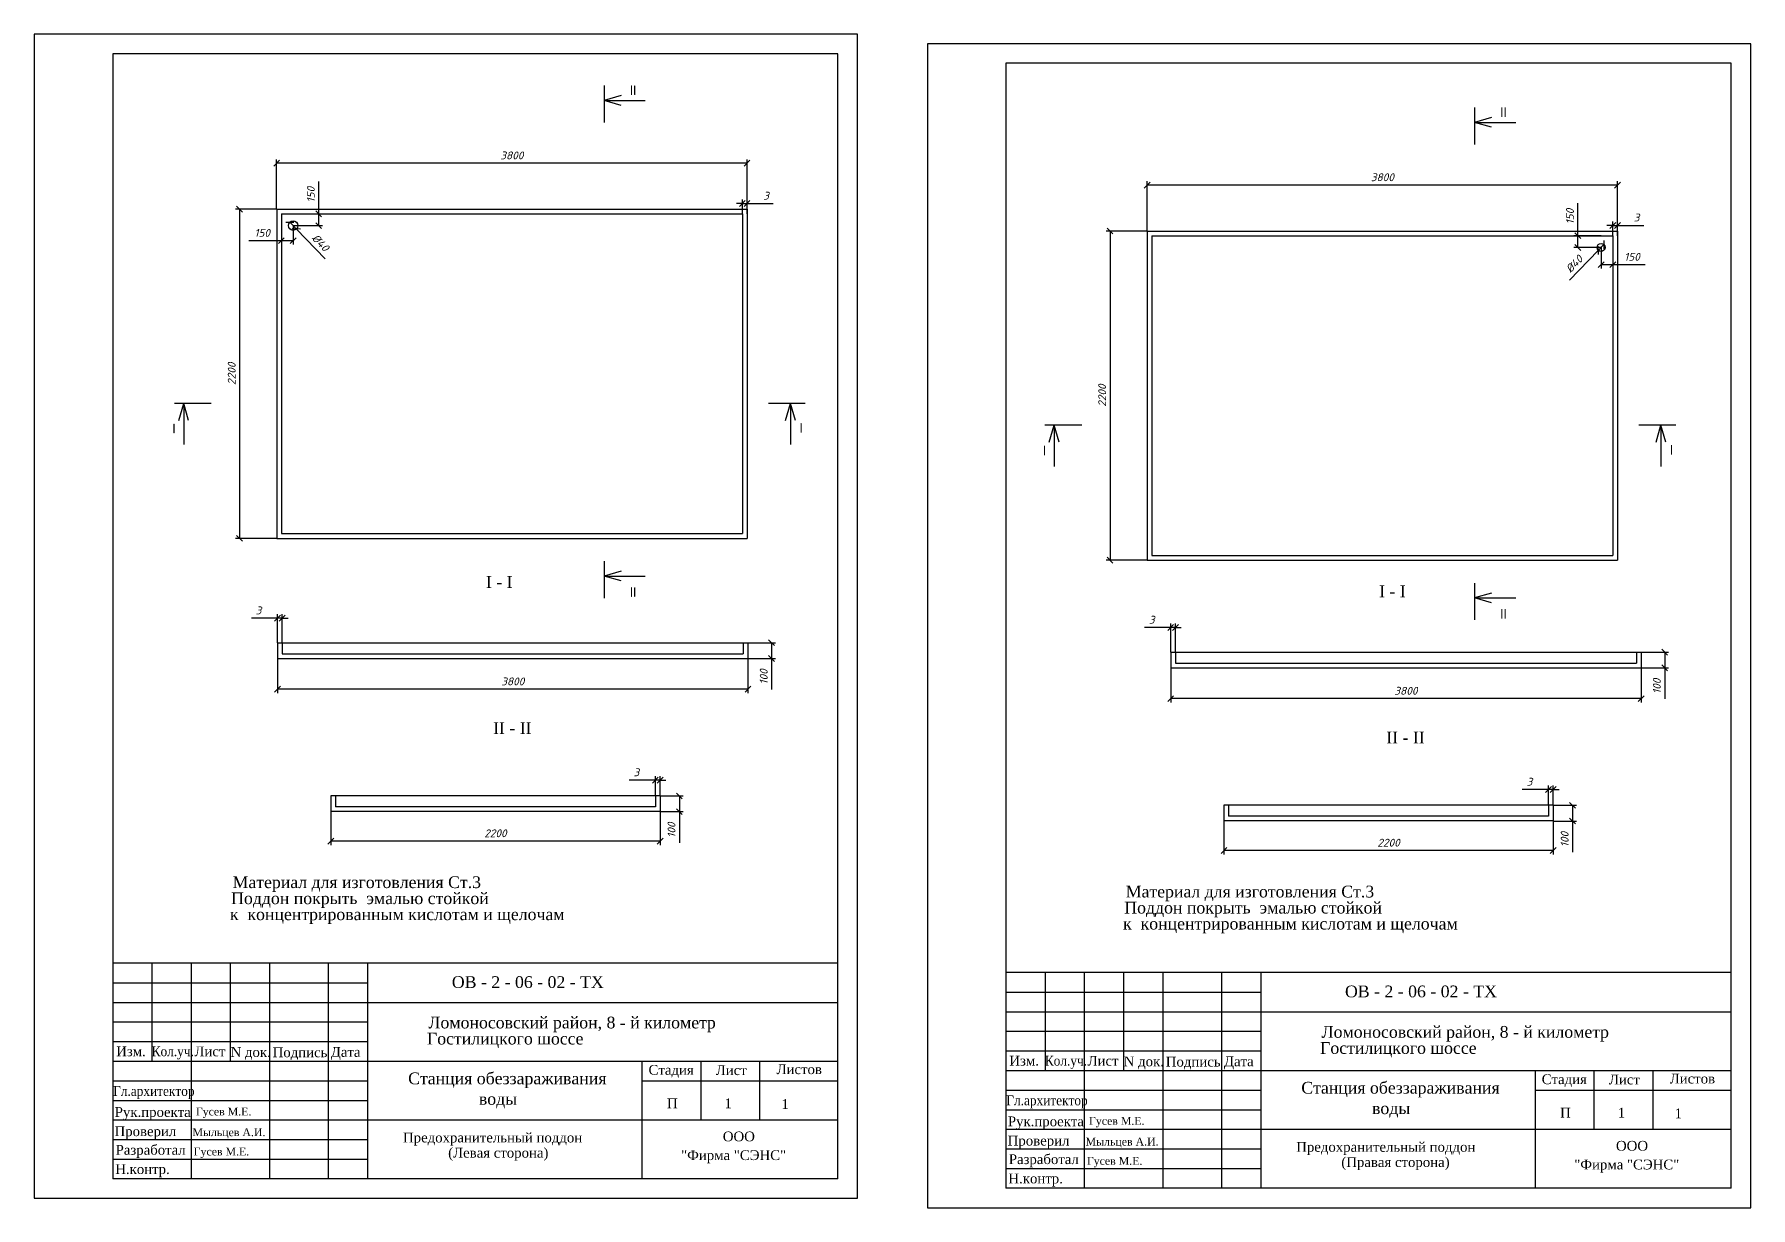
# Model space of a CAD drawing. Header units: millimetres. Extents: x -17979 to 93814, y -32242 to 30101.
# Drawn here: x 50029 to 93814, y -30770 to -831 of the extents above; entities that cross this region are included whole.
import ezdxf

# ---------------------------------------------------------------- set-up
doc = ezdxf.new("R2010")
doc.units = ezdxf.units.MM
doc.styles.add('CН', font='')
doc.styles.add('СИС', font='txt.shx', dxfattribs={"oblique": 15})
doc.styles.add('СН с наклоном', font='', dxfattribs={"oblique": 15})
doc.styles.get('CН').set_extended_font_data('Times New Roman Cyr')
doc.styles.get('СН с наклоном').set_extended_font_data('Times New Roman Cyr')
doc.dimstyles.new('25 СИС', dxfattribs={"dimscale": 0, "dimtxt": 200, "dimasz": 150, "dimexe": 100, "dimexo": 0.625, "dimgap": 100, "dimtad": 1, "dimlfac": 0.25, "dimdsep": 46, "dimtxsty": 'СИС', "dimblk": 'OBLIQUE', "dimcen": 2.5, "dimclrd": 3, "dimclre": 3, "dimclrt": 7, "dimadec": 0, "dimazin": 0, "dimtm": 1e-09, "dimtfac": 1, "dimtmove": 0, "dimatfit": 3, "dimldrblk": 'NONE', "dimfxl": 0, "dimtolj": 1, "dimtzin": 0, "dimarcsym": 0})
doc.dimstyles.new('50 СИС', dxfattribs={"dimscale": 0, "dimtxt": 200, "dimasz": 150, "dimexe": 100, "dimexo": 0.625, "dimgap": 100, "dimtad": 1, "dimlfac": 0.5, "dimdsep": 46, "dimtxsty": 'СИС', "dimblk": 'OBLIQUE', "dimcen": 2.5, "dimclrd": 3, "dimclre": 3, "dimclrt": 7, "dimadec": 0, "dimazin": 0, "dimtm": 1e-09, "dimtfac": 1, "dimtmove": 0, "dimatfit": 3, "dimldrblk": 'NONE', "dimfxl": 0, "dimtolj": 1, "dimtzin": 0, "dimarcsym": 0})

# ---------------------------------------------------------------- blocks, each defined once
blk = doc.blocks.new('_OBLIQUE')
at = {"color": 0, "linetype": 'ByBlock'}
blk.add_line((-0.5, -0.5), (0.5, 0.5), dxfattribs=at)
blk = doc.blocks.new('*D58')
at = {"color": 3, "lineweight": -2}
for p, q in [((56211, -5292), (55164, -5292)), ((55264, -5292), (55264, -13692)), ((56211, -13692), (55164, -13692))]:
    blk.add_line(p, q, dxfattribs=at)
at = {"layer": 'Defpoints', "color": 0}
for p in [(56211, -5292), (55264, -13692), (56211, -13692)]:
    blk.add_point(p, dxfattribs=at)
at = {"color": 3, "lineweight": -2, "xscale": 150, "yscale": 150, "zscale": 150}
for p, rotation in [((55264, -5292), 90), ((55264, -13692), 270)]:
    blk.add_blockref('_OBLIQUE', p, dxfattribs=dict(at, rotation=rotation))
at = {"color": 7, "insert": (55064, -9492), "char_height": 200, "attachment_point": 5, "rotation": 90, "style": 'СИС'}
blk.add_mtext('\\A1;2200', dxfattribs=at)
blk = doc.blocks.new('_None')
blk = doc.blocks.new('*D56')
at = {"color": 3, "lineweight": -2}
for p, q in [((56211, -5291), (56211, -4021)), ((68211, -4121), (56211, -4121)), ((68211, -5291), (68211, -4021))]:
    blk.add_line(p, q, dxfattribs=at)
at = {"layer": 'Defpoints', "color": 0}
for p in [(56211, -4121), (56211, -5292), (68211, -5292)]:
    blk.add_point(p, dxfattribs=at)
at = {"color": 3, "lineweight": -2, "xscale": 150, "yscale": 150, "zscale": 150, "rotation": 180}
blk.add_blockref('_OBLIQUE', (56211, -4121), dxfattribs=at)
at = {"color": 3, "lineweight": -2, "xscale": 150, "yscale": 150, "zscale": 150}
blk.add_blockref('_OBLIQUE', (68211, -4121), dxfattribs=at)
at = {"color": 7, "insert": (62211, -3921), "char_height": 200, "attachment_point": 5, "style": 'СИС'}
blk.add_mtext('\\A1;3800', dxfattribs=at)
blk = doc.blocks.new('*D61')
at = {"color": 3, "lineweight": -2}
for p in [(56547, -5625), (57449, -6557)]:
    blk.add_line(p, (56716, -5799), dxfattribs=at)
at = {"layer": 'Defpoints', "color": 0}
for p in [(56547, -5625), (56716, -5799)]:
    blk.add_point(p, dxfattribs=at)
at = {"color": 3, "lineweight": -2, "xscale": 150, "yscale": 150, "zscale": 150}
for p, rotation in [((56547, -5625), 314.0740343886919), ((56716, -5799), 134.0740343886919)]:
    blk.add_blockref('_OBLIQUE', p, dxfattribs=dict(at, rotation=rotation))
at = {"color": 7, "insert": (57331, -6146), "char_height": 200, "attachment_point": 5, "rotation": 314.074, "style": 'СИС'}
blk.add_mtext('\\A1;%%c40', dxfattribs=at)
blk = doc.blocks.new('*D60')
at = {"color": 3, "lineweight": -2}
for p, q in [((57284, -5412), (57284, -4584)), ((56632, -5412), (57384, -5412)), ((57284, -5712), (57284, -5412)), ((56632, -5712), (57384, -5712))]:
    blk.add_line(p, q, dxfattribs=at)
at = {"layer": 'Defpoints', "color": 0}
for p in [(56631, -5412), (57284, -5412), (56631, -5712)]:
    blk.add_point(p, dxfattribs=at)
at = {"color": 3, "lineweight": -2, "xscale": 150, "yscale": 150, "zscale": 150}
for p, rotation in [((57284, -5412), 90), ((57284, -5712), 270)]:
    blk.add_blockref('_OBLIQUE', p, dxfattribs=dict(at, rotation=rotation))
at = {"color": 7, "insert": (57084, -4923), "char_height": 200, "attachment_point": 5, "rotation": 90, "style": 'СИС'}
blk.add_mtext('\\A1;150', dxfattribs=at)
blk = doc.blocks.new('*D59')
at = {"color": 3, "lineweight": -2}
for p, q in [((56331, -6097), (55503, -6097)), ((56331, -5712), (56331, -6197)), ((56631, -6097), (56331, -6097)), ((56631, -5712), (56631, -6197))]:
    blk.add_line(p, q, dxfattribs=at)
at = {"layer": 'Defpoints', "color": 0}
for p in [(56331, -5712), (56331, -6097), (56631, -5712)]:
    blk.add_point(p, dxfattribs=at)
at = {"color": 3, "lineweight": -2, "xscale": 150, "yscale": 150, "zscale": 150, "rotation": 180}
blk.add_blockref('_OBLIQUE', (56331, -6097), dxfattribs=at)
at = {"color": 3, "lineweight": -2, "xscale": 150, "yscale": 150, "zscale": 150}
blk.add_blockref('_OBLIQUE', (56631, -6097), dxfattribs=at)
at = {"color": 7, "insert": (55842, -5897), "char_height": 200, "attachment_point": 5, "style": 'СИС'}
blk.add_mtext('\\A1;150', dxfattribs=at)
blk = doc.blocks.new('*D57')
at = {"color": 3, "lineweight": -2}
for p, q in [((68091, -5149), (67941, -5149)), ((68091, -5411), (68091, -5049)), ((68091, -5149), (68211, -5149)), ((68211, -5411), (68211, -5049)), ((68211, -5149), (68880, -5149))]:
    blk.add_line(p, q, dxfattribs=at)
at = {"layer": 'Defpoints', "color": 0}
for p in [(68211, -5149), (68091, -5412), (68211, -5412)]:
    blk.add_point(p, dxfattribs=at)
at = {"color": 3, "lineweight": -2, "xscale": 150, "yscale": 150, "zscale": 150}
blk.add_blockref('_OBLIQUE', (68091, -5149), dxfattribs=at)
at = {"color": 3, "lineweight": -2, "xscale": 150, "yscale": 150, "zscale": 150, "rotation": 180}
blk.add_blockref('_OBLIQUE', (68211, -5149), dxfattribs=at)
at = {"color": 7, "insert": (68696, -4949), "char_height": 200, "attachment_point": 5, "style": 'СИС'}
blk.add_mtext('\\A1;3', dxfattribs=at)
blk = doc.blocks.new('*D62')
at = {"color": 3, "lineweight": -2}
for p, q in [((56234, -16756), (56234, -17642)), ((68234, -16756), (68234, -17642)), ((68234, -17542), (56234, -17542))]:
    blk.add_line(p, q, dxfattribs=at)
at = {"layer": 'Defpoints', "color": 0}
for p in [(56234, -16755), (68234, -16755), (56234, -17542)]:
    blk.add_point(p, dxfattribs=at)
at = {"color": 3, "lineweight": -2, "xscale": 150, "yscale": 150, "zscale": 150, "rotation": 180}
blk.add_blockref('_OBLIQUE', (56234, -17542), dxfattribs=at)
at = {"color": 3, "lineweight": -2, "xscale": 150, "yscale": 150, "zscale": 150}
blk.add_blockref('_OBLIQUE', (68234, -17542), dxfattribs=at)
at = {"color": 7, "insert": (62234, -17342), "char_height": 200, "attachment_point": 5, "style": 'СИС'}
blk.add_mtext('\\A1;3800', dxfattribs=at)
blk = doc.blocks.new('*D64')
at = {"color": 3, "lineweight": -2}
for p, q in [((56234, -15730), (55565, -15730)), ((56234, -16354), (56234, -15630)), ((56354, -15730), (56234, -15730)), ((56354, -16354), (56354, -15630)), ((56354, -15730), (56504, -15730))]:
    blk.add_line(p, q, dxfattribs=at)
at = {"layer": 'Defpoints', "color": 0}
for p in [(56234, -15730), (56234, -16355), (56354, -16355)]:
    blk.add_point(p, dxfattribs=at)
at = {"color": 3, "lineweight": -2, "xscale": 150, "yscale": 150, "zscale": 150}
blk.add_blockref('_OBLIQUE', (56234, -15730), dxfattribs=at)
at = {"color": 3, "lineweight": -2, "xscale": 150, "yscale": 150, "zscale": 150, "rotation": 180}
blk.add_blockref('_OBLIQUE', (56354, -15730), dxfattribs=at)
at = {"color": 7, "insert": (55750, -15530), "char_height": 200, "attachment_point": 5, "style": 'СИС'}
blk.add_mtext('\\A1;3', dxfattribs=at)
blk = doc.blocks.new('*D63')
at = {"color": 3, "lineweight": -2}
for p, q in [((68235, -16355), (68936, -16355)), ((68836, -16355), (68836, -16755)), ((68235, -16755), (68936, -16755)), ((68836, -16755), (68836, -17550))]:
    blk.add_line(p, q, dxfattribs=at)
at = {"layer": 'Defpoints', "color": 0}
for p in [(68234, -16355), (68234, -16755), (68836, -16755)]:
    blk.add_point(p, dxfattribs=at)
at = {"color": 3, "lineweight": -2, "xscale": 150, "yscale": 150, "zscale": 150}
for p, rotation in [((68836, -16355), 90), ((68836, -16755), 270)]:
    blk.add_blockref('_OBLIQUE', p, dxfattribs=dict(at, rotation=rotation))
at = {"color": 7, "insert": (68636, -17227), "char_height": 200, "attachment_point": 5, "rotation": 90, "style": 'СИС'}
blk.add_mtext('\\A1;100', dxfattribs=at)
blk = doc.blocks.new('*D66')
at = {"color": 3, "lineweight": -2}
for p, q in [((57592, -20665), (57592, -21518)), ((65992, -20665), (65992, -21518)), ((65992, -21418), (57592, -21418))]:
    blk.add_line(p, q, dxfattribs=at)
at = {"layer": 'Defpoints', "color": 0}
for p in [(57592, -20665), (65992, -20665), (57592, -21418)]:
    blk.add_point(p, dxfattribs=at)
at = {"color": 3, "lineweight": -2, "xscale": 150, "yscale": 150, "zscale": 150, "rotation": 180}
blk.add_blockref('_OBLIQUE', (57592, -21418), dxfattribs=at)
at = {"color": 3, "lineweight": -2, "xscale": 150, "yscale": 150, "zscale": 150}
blk.add_blockref('_OBLIQUE', (65992, -21418), dxfattribs=at)
at = {"color": 7, "insert": (61792, -21218), "char_height": 200, "attachment_point": 5, "style": 'СИС'}
blk.add_mtext('\\A1;2200', dxfattribs=at)
blk = doc.blocks.new('*D65')
at = {"color": 3, "lineweight": -2}
for p, q in [((65992, -20265), (66584, -20265)), ((66484, -20265), (66484, -20665)), ((65992, -20665), (66584, -20665)), ((66484, -20665), (66484, -21459))]:
    blk.add_line(p, q, dxfattribs=at)
at = {"layer": 'Defpoints', "color": 0}
for p in [(65992, -20265), (65992, -20665), (66484, -20665)]:
    blk.add_point(p, dxfattribs=at)
at = {"color": 3, "lineweight": -2, "xscale": 150, "yscale": 150, "zscale": 150}
for p, rotation in [((66484, -20265), 90), ((66484, -20665), 270)]:
    blk.add_blockref('_OBLIQUE', p, dxfattribs=dict(at, rotation=rotation))
at = {"color": 7, "insert": (66284, -21137), "char_height": 200, "attachment_point": 5, "rotation": 90, "style": 'СИС'}
blk.add_mtext('\\A1;100', dxfattribs=at)
blk = doc.blocks.new('*D67')
at = {"color": 3, "lineweight": -2}
for p, q in [((65872, -19862), (65203, -19862)), ((65872, -20264), (65872, -19762)), ((65992, -19862), (65872, -19862)), ((65992, -20264), (65992, -19762)), ((65992, -19862), (66142, -19862))]:
    blk.add_line(p, q, dxfattribs=at)
at = {"layer": 'Defpoints', "color": 0}
for p in [(65872, -19862), (65872, -20265), (65992, -20265)]:
    blk.add_point(p, dxfattribs=at)
at = {"color": 3, "lineweight": -2, "xscale": 150, "yscale": 150, "zscale": 150}
blk.add_blockref('_OBLIQUE', (65872, -19862), dxfattribs=at)
at = {"color": 3, "lineweight": -2, "xscale": 150, "yscale": 150, "zscale": 150, "rotation": 180}
blk.add_blockref('_OBLIQUE', (65992, -19862), dxfattribs=at)
at = {"color": 7, "insert": (65387, -19662), "char_height": 200, "attachment_point": 5, "style": 'СИС'}
blk.add_mtext('\\A1;3', dxfattribs=at)
blk = doc.blocks.new('*D69')
at = {"color": 3, "lineweight": -2}
for p, q in [((79019, -15968), (78350, -15968)), ((79019, -16593), (79019, -15868)), ((79139, -15968), (79019, -15968)), ((79139, -16593), (79139, -15868)), ((79139, -15968), (79289, -15968))]:
    blk.add_line(p, q, dxfattribs=at)
at = {"layer": 'Defpoints', "color": 0}
for p in [(79019, -15968), (79019, -16594), (79139, -16594)]:
    blk.add_point(p, dxfattribs=at)
at = {"color": 3, "lineweight": -2, "xscale": 150, "yscale": 150, "zscale": 150}
blk.add_blockref('_OBLIQUE', (79019, -15968), dxfattribs=at)
at = {"color": 3, "lineweight": -2, "xscale": 150, "yscale": 150, "zscale": 150, "rotation": 180}
blk.add_blockref('_OBLIQUE', (79139, -15968), dxfattribs=at)
at = {"color": 7, "insert": (78535, -15768), "char_height": 200, "attachment_point": 5, "style": 'СИС'}
blk.add_mtext('\\A1;3', dxfattribs=at)
blk = doc.blocks.new('*D68')
at = {"color": 3, "lineweight": -2}
for p, q in [((79019, -16995), (79019, -17881)), ((91019, -16995), (91019, -17881)), ((91019, -17781), (79019, -17781))]:
    blk.add_line(p, q, dxfattribs=at)
at = {"layer": 'Defpoints', "color": 0}
for p in [(79019, -16994), (91019, -16994), (79019, -17781)]:
    blk.add_point(p, dxfattribs=at)
at = {"color": 3, "lineweight": -2, "xscale": 150, "yscale": 150, "zscale": 150, "rotation": 180}
blk.add_blockref('_OBLIQUE', (79019, -17781), dxfattribs=at)
at = {"color": 3, "lineweight": -2, "xscale": 150, "yscale": 150, "zscale": 150}
blk.add_blockref('_OBLIQUE', (91019, -17781), dxfattribs=at)
at = {"color": 7, "insert": (85019, -17581), "char_height": 200, "attachment_point": 5, "style": 'СИС'}
blk.add_mtext('\\A1;3800', dxfattribs=at)
blk = doc.blocks.new('*D70')
at = {"color": 3, "lineweight": -2}
for p, q in [((91020, -16594), (91721, -16594)), ((91621, -16594), (91621, -16994)), ((91020, -16994), (91721, -16994)), ((91621, -16994), (91621, -17789))]:
    blk.add_line(p, q, dxfattribs=at)
at = {"layer": 'Defpoints', "color": 0}
for p in [(91019, -16594), (91019, -16994), (91621, -16994)]:
    blk.add_point(p, dxfattribs=at)
at = {"color": 3, "lineweight": -2, "xscale": 150, "yscale": 150, "zscale": 150}
for p, rotation in [((91621, -16594), 90), ((91621, -16994), 270)]:
    blk.add_blockref('_OBLIQUE', p, dxfattribs=dict(at, rotation=rotation))
at = {"color": 7, "insert": (91421, -17466), "char_height": 200, "attachment_point": 5, "rotation": 90, "style": 'СИС'}
blk.add_mtext('\\A1;100', dxfattribs=at)
blk = doc.blocks.new('*D71')
at = {"color": 3, "lineweight": -2}
for p, q in [((80377, -20904), (80377, -21757)), ((88778, -20904), (88778, -21757)), ((88778, -21657), (80377, -21657))]:
    blk.add_line(p, q, dxfattribs=at)
at = {"layer": 'Defpoints', "color": 0}
for p in [(80377, -20904), (88778, -20904), (80377, -21657)]:
    blk.add_point(p, dxfattribs=at)
at = {"color": 3, "lineweight": -2, "xscale": 150, "yscale": 150, "zscale": 150, "rotation": 180}
blk.add_blockref('_OBLIQUE', (80377, -21657), dxfattribs=at)
at = {"color": 3, "lineweight": -2, "xscale": 150, "yscale": 150, "zscale": 150}
blk.add_blockref('_OBLIQUE', (88778, -21657), dxfattribs=at)
at = {"color": 7, "insert": (84577, -21457), "char_height": 200, "attachment_point": 5, "style": 'СИС'}
blk.add_mtext('\\A1;2200', dxfattribs=at)
blk = doc.blocks.new('*D73')
at = {"color": 3, "lineweight": -2}
for p, q in [((88657, -20101), (87988, -20101)), ((88657, -20503), (88657, -20001)), ((88778, -20101), (88657, -20101)), ((88778, -20503), (88778, -20001)), ((88778, -20101), (88928, -20101))]:
    blk.add_line(p, q, dxfattribs=at)
at = {"layer": 'Defpoints', "color": 0}
for p in [(88657, -20101), (88657, -20504), (88778, -20504)]:
    blk.add_point(p, dxfattribs=at)
at = {"color": 3, "lineweight": -2, "xscale": 150, "yscale": 150, "zscale": 150}
blk.add_blockref('_OBLIQUE', (88657, -20101), dxfattribs=at)
at = {"color": 3, "lineweight": -2, "xscale": 150, "yscale": 150, "zscale": 150, "rotation": 180}
blk.add_blockref('_OBLIQUE', (88778, -20101), dxfattribs=at)
at = {"color": 7, "insert": (88172, -19901), "char_height": 200, "attachment_point": 5, "style": 'СИС'}
blk.add_mtext('\\A1;3', dxfattribs=at)
blk = doc.blocks.new('*D72')
at = {"color": 3, "lineweight": -2}
for p, q in [((88778, -20504), (89369, -20504)), ((89269, -20504), (89269, -20904)), ((88778, -20904), (89369, -20904)), ((89269, -20904), (89269, -21698))]:
    blk.add_line(p, q, dxfattribs=at)
at = {"layer": 'Defpoints', "color": 0}
for p in [(88777, -20504), (88777, -20904), (89269, -20904)]:
    blk.add_point(p, dxfattribs=at)
at = {"color": 3, "lineweight": -2, "xscale": 150, "yscale": 150, "zscale": 150}
for p, rotation in [((89269, -20504), 90), ((89269, -20904), 270)]:
    blk.add_blockref('_OBLIQUE', p, dxfattribs=dict(at, rotation=rotation))
at = {"color": 7, "insert": (89069, -21376), "char_height": 200, "attachment_point": 5, "rotation": 90, "style": 'СИС'}
blk.add_mtext('\\A1;100', dxfattribs=at)
blk = doc.blocks.new('*D75')
at = {"color": 3, "lineweight": -2}
for p, q in [((78418, -5849), (78418, -4579)), ((90418, -4679), (78418, -4679)), ((90418, -5849), (90418, -4579))]:
    blk.add_line(p, q, dxfattribs=at)
at = {"layer": 'Defpoints', "color": 0}
for p in [(78418, -4679), (78418, -5850), (90418, -5850)]:
    blk.add_point(p, dxfattribs=at)
at = {"color": 3, "lineweight": -2, "xscale": 150, "yscale": 150, "zscale": 150, "rotation": 180}
blk.add_blockref('_OBLIQUE', (78418, -4679), dxfattribs=at)
at = {"color": 3, "lineweight": -2, "xscale": 150, "yscale": 150, "zscale": 150}
blk.add_blockref('_OBLIQUE', (90418, -4679), dxfattribs=at)
at = {"color": 7, "insert": (84418, -4479), "char_height": 200, "attachment_point": 5, "style": 'СИС'}
blk.add_mtext('\\A1;3800', dxfattribs=at)
blk = doc.blocks.new('*D74')
at = {"color": 3, "lineweight": -2}
for p, q in [((78417, -5850), (77371, -5850)), ((77471, -5850), (77471, -14250)), ((78417, -14250), (77371, -14250))]:
    blk.add_line(p, q, dxfattribs=at)
at = {"layer": 'Defpoints', "color": 0}
for p in [(78418, -5850), (77471, -14250), (78418, -14250)]:
    blk.add_point(p, dxfattribs=at)
at = {"color": 3, "lineweight": -2, "xscale": 150, "yscale": 150, "zscale": 150}
for p, rotation in [((77471, -5850), 90), ((77471, -14250), 270)]:
    blk.add_blockref('_OBLIQUE', p, dxfattribs=dict(at, rotation=rotation))
at = {"color": 7, "insert": (77271, -10050), "char_height": 200, "attachment_point": 5, "rotation": 90, "style": 'СИС'}
blk.add_mtext('\\A1;2200', dxfattribs=at)
blk = doc.blocks.new('*D78')
at = {"color": 3, "lineweight": -2}
for p, q in [((89405, -5970), (89405, -5142)), ((89997, -5970), (89305, -5970)), ((89405, -6270), (89405, -5970)), ((89997, -6270), (89305, -6270))]:
    blk.add_line(p, q, dxfattribs=at)
at = {"layer": 'Defpoints', "color": 0}
for p in [(89405, -5970), (89998, -5970), (89998, -6270)]:
    blk.add_point(p, dxfattribs=at)
at = {"color": 3, "lineweight": -2, "xscale": 150, "yscale": 150, "zscale": 150}
for p, rotation in [((89405, -5970), 90), ((89405, -6270), 270)]:
    blk.add_blockref('_OBLIQUE', p, dxfattribs=dict(at, rotation=rotation))
at = {"color": 7, "insert": (89205, -5481), "char_height": 200, "attachment_point": 5, "rotation": 90, "style": 'СИС'}
blk.add_mtext('\\A1;150', dxfattribs=at)
blk = doc.blocks.new('*D76')
at = {"color": 3, "lineweight": -2}
for p, q in [((90298, -5969), (90298, -5607)), ((90418, -5969), (90418, -5607)), ((90298, -5707), (90148, -5707)), ((90298, -5707), (90418, -5707)), ((90418, -5707), (91087, -5707))]:
    blk.add_line(p, q, dxfattribs=at)
at = {"layer": 'Defpoints', "color": 0}
for p in [(90298, -5970), (90418, -5707), (90418, -5970)]:
    blk.add_point(p, dxfattribs=at)
at = {"color": 3, "lineweight": -2, "xscale": 150, "yscale": 150, "zscale": 150}
blk.add_blockref('_OBLIQUE', (90298, -5707), dxfattribs=at)
at = {"color": 3, "lineweight": -2, "xscale": 150, "yscale": 150, "zscale": 150, "rotation": 180}
blk.add_blockref('_OBLIQUE', (90418, -5707), dxfattribs=at)
at = {"color": 7, "insert": (90903, -5507), "char_height": 200, "attachment_point": 5, "style": 'СИС'}
blk.add_mtext('\\A1;3', dxfattribs=at)
blk = doc.blocks.new('*D77')
at = {"color": 3, "lineweight": -2}
for p, q in [((89998, -6271), (89998, -6808)), ((90298, -6271), (90298, -6808)), ((89998, -6708), (90298, -6708)), ((90298, -6708), (91126, -6708))]:
    blk.add_line(p, q, dxfattribs=at)
at = {"layer": 'Defpoints', "color": 0}
for p in [(89998, -6270), (90298, -6270), (90298, -6708)]:
    blk.add_point(p, dxfattribs=at)
at = {"color": 3, "lineweight": -2, "xscale": 150, "yscale": 150, "zscale": 150, "rotation": 180}
blk.add_blockref('_OBLIQUE', (89998, -6708), dxfattribs=at)
at = {"color": 3, "lineweight": -2, "xscale": 150, "yscale": 150, "zscale": 150}
blk.add_blockref('_OBLIQUE', (90298, -6708), dxfattribs=at)
at = {"color": 7, "insert": (90787, -6508), "char_height": 200, "attachment_point": 5, "style": 'СИС'}
blk.add_mtext('\\A1;150', dxfattribs=at)
blk = doc.blocks.new('*D79')
at = {"color": 3, "lineweight": -2}
for p in [(89193, -7101), (90069, -6197)]:
    blk.add_line(p, (89927, -6343), dxfattribs=at)
at = {"layer": 'Defpoints', "color": 0}
for p in [(89927, -6343), (90069, -6197)]:
    blk.add_point(p, dxfattribs=at)
at = {"color": 3, "lineweight": -2, "xscale": 150, "yscale": 150, "zscale": 150}
for p, rotation in [((90069, -6197), 225.9053326102442), ((89927, -6343), 45.90533261024424)]:
    blk.add_blockref('_OBLIQUE', p, dxfattribs=dict(at, rotation=rotation))
at = {"color": 7, "insert": (89312, -6691), "char_height": 200, "attachment_point": 5, "rotation": 45.9053, "style": 'СИС'}
blk.add_mtext('\\A1;%%c40', dxfattribs=at)

msp = doc.modelspace()

# ---------------------------------------------------------------- linework, layer by layer
for p, q in [((71028.9934, -831.2153), (50028.9934, -831.2153)), ((50028.9934, -831.2153), (50028.9934, -30531.2153)), ((71028.9934, -30531.2153), (71028.9934, -831.2153)), ((72814.1441, -1070.1604), (72814.1441, -30770.1604)), ((93814.1441, -1070.1604), (72814.1441, -1070.1604)), ((93814.1441, -30770.1604), (93814.1441, -1070.1604)), ((52028.9934, -1331.2153), (52028.9934, -30031.2153)), ((70528.9934, -1331.2153), (52028.9934, -1331.2153)), ((70528.9934, -30031.2153), (70528.9934, -1331.2153)), ((74814.1441, -1570.1604), (74814.1441, -30270.1604)), ((93314.1441, -1570.1604), (74814.1441, -1570.1604)), ((93314.1441, -30270.1604), (93314.1441, -1570.1604)), ((56211.2691, -5291.7265), (56211.2691, -13691.7265)), ((56211.2691, -5291.7265), (68211.2691, -5291.7265)), ((56331.2691, -5411.7265), (56331.2691, -13571.7265)), ((56331.2691, -5411.7265), (68091.2691, -5411.7265)), ((68091.2691, -5411.7265), (68091.2691, -13571.7265)), ((68211.2691, -5291.7265), (68211.2691, -13691.7265)), ((78418.0743, -5850.106), (90418.0743, -5850.106)), ((78418.0743, -5850.106), (78418.0743, -14250.106)), ((78538.0743, -5970.106), (90298.0743, -5970.106)), ((78538.0743, -5970.106), (78538.0743, -14130.106)), ((90298.0743, -5970.106), (90298.0743, -14130.106)), ((90418.0743, -5850.106), (90418.0743, -14250.106)), ((56331.2691, -13571.7265), (68091.2691, -13571.7265)), ((56211.2691, -13691.7265), (68211.2691, -13691.7265)), ((78418.0743, -14250.106), (90418.0743, -14250.106)), ((78538.0743, -14130.106), (90298.0743, -14130.106)), ((56234.3112, -16355.0822), (68234.3112, -16355.0822)), ((56234.3112, -16355.0822), (56234.3112, -16755.0822)), ((56354.3112, -16355.0822), (56354.3112, -16635.0822)), ((56354.3112, -16635.0822), (68114.3112, -16635.0822)), ((68114.3112, -16355.0822), (68114.3112, -16635.0822)), ((68234.3112, -16355.0822), (68234.3112, -16755.0822)), ((79019.4619, -16594.0273), (79019.4619, -16994.0273)), ((79019.4619, -16594.0273), (91019.4619, -16594.0273)), ((79139.4619, -16594.0273), (79139.4619, -16874.0273)), ((90899.4619, -16594.0273), (90899.4619, -16874.0273)), ((91019.4619, -16594.0273), (91019.4619, -16994.0273)), ((56234.3112, -16755.0822), (68234.3112, -16755.0822)), ((79019.4619, -16994.0273), (91019.4619, -16994.0273)), ((79139.4619, -16874.0273), (90899.4619, -16874.0273)), ((65991.7244, -20264.5768), (57591.7244, -20264.5768)), ((57591.7244, -20264.5768), (57591.7244, -20664.5768)), ((57711.7244, -20264.5768), (57711.7244, -20544.5768)), ((65871.7244, -20544.5768), (57711.7244, -20544.5768)), ((65871.7244, -20264.5768), (65871.7244, -20544.5768)), ((65991.7244, -20264.5768), (65991.7244, -20664.5768)), ((80376.8751, -20503.5219), (80376.8751, -20903.5219)), ((88776.8751, -20503.5219), (80376.8751, -20503.5219)), ((80496.8751, -20503.5219), (80496.8751, -20783.5219)), ((88656.8751, -20503.5219), (88656.8751, -20783.5219)), ((88776.8751, -20503.5219), (88776.8751, -20903.5219)), ((65991.7244, -20664.5768), (57591.7244, -20664.5768)), ((88776.8751, -20903.5219), (80376.8751, -20903.5219)), ((88656.8751, -20783.5219), (80496.8751, -20783.5219)), ((70528.9934, -24531.2153), (52028.9934, -24531.2153)), ((52028.9934, -24531.2153), (52028.9934, -30031.2153)), ((53028.9934, -24531.2153), (53028.9934, -27031.2153)), ((54028.9934, -24531.2153), (54028.9934, -30031.2153)), ((55028.9934, -24531.2153), (55028.9934, -27031.2153)), ((56028.9934, -24531.2153), (56028.9934, -30031.2153)), ((57528.9934, -24531.2153), (57528.9934, -30031.2153)), ((58528.9934, -24531.2153), (58528.9934, -30031.2153)), ((93314.1441, -24770.1604), (74814.1441, -24770.1604)), ((74814.1441, -24770.1604), (74814.1441, -30270.1604)), ((75814.1441, -24770.1604), (75814.1441, -27270.1604)), ((76814.1441, -24770.1604), (76814.1441, -30270.1604)), ((77814.1441, -24770.1604), (77814.1441, -27270.1604)), ((78814.1441, -24770.1604), (78814.1441, -30270.1604)), ((80314.1441, -24770.1604), (80314.1441, -30270.1604)), ((81314.1441, -24770.1604), (81314.1441, -30270.1604)), ((52028.9934, -25031.2153), (58528.9934, -25031.2153)), ((74814.1441, -25270.1604), (81314.1441, -25270.1604)), ((52028.9934, -25531.2153), (70528.9934, -25531.2153)), ((74814.1441, -25770.1604), (93314.1441, -25770.1604)), ((52028.9934, -26031.2153), (58528.9934, -26031.2153)), ((74814.1441, -26270.1604), (81314.1441, -26270.1604)), ((52028.9934, -26531.2153), (58528.9934, -26531.2153)), ((52028.9934, -27031.2153), (70528.9934, -27031.2153)), ((65528.9934, -27031.2153), (65528.9934, -30031.2153)), ((67028.9934, -27031.2153), (67028.9934, -28531.2153)), ((68528.9934, -27031.2153), (68528.9934, -28531.2153)), ((74814.1441, -26770.1604), (81314.1441, -26770.1604)), ((52028.9934, -27531.2153), (58528.9934, -27531.2153)), ((65528.9934, -27531.2153), (70528.9934, -27531.2153)), ((74814.1441, -27270.1604), (93314.1441, -27270.1604)), ((88314.1441, -27270.1604), (88314.1441, -30270.1604)), ((89814.1441, -27270.1604), (89814.1441, -28770.1604)), ((91314.1441, -27270.1604), (91314.1441, -28770.1604)), ((74814.1441, -27770.1604), (81314.1441, -27770.1604)), ((88314.1441, -27770.1604), (93314.1441, -27770.1604)), ((52028.9934, -28031.2153), (58528.9934, -28031.2153)), ((74814.1441, -28270.1604), (81314.1441, -28270.1604)), ((52028.9934, -28531.2153), (70528.9934, -28531.2153)), ((74814.1441, -28770.1604), (93314.1441, -28770.1604)), ((52028.9934, -29031.2153), (58528.9934, -29031.2153)), ((74814.1441, -29270.1604), (81314.1441, -29270.1604)), ((52028.9934, -29531.2153), (58528.9934, -29531.2153)), ((74814.1441, -29770.1604), (81314.1441, -29770.1604)), ((70528.9934, -30031.2153), (52028.9934, -30031.2153)), ((50028.9934, -30531.2153), (71028.9934, -30531.2153)), ((93314.1441, -30270.1604), (74814.1441, -30270.1604)), ((72814.1441, -30770.1604), (93814.1441, -30770.1604))]:
    msp.add_line(p, q)
at = {"color": 1}
for p, q in [((64563.454, -2139.6805), (64563.454, -3081.2005)), ((86770.2592, -2698.06), (86770.2592, -3639.58)), ((54542.7668, -10248.676), (53601.2467, -10248.676)), ((69697.0793, -10248.676), (68755.5593, -10248.676)), ((76749.572, -10807.0555), (75808.0519, -10807.0555)), ((91903.8845, -10807.0555), (90962.3644, -10807.0555)), ((64563.454, -14274.3384), (64563.454, -15215.8584)), ((86770.2592, -14832.7179), (86770.2592, -15774.238))]:
    msp.add_line(p, q, dxfattribs=at)
at = {"color": 1, "ltscale": 100}
for p, q in [((64996.2065, -2393.4809), (64563.454, -2519.0328)), ((64996.2065, -2644.5847), (64563.454, -2519.0328)), ((64563.454, -2519.0328), (65612.4712, -2519.0328)), ((87203.0117, -2951.8604), (86770.2592, -3077.4123)), ((86770.2592, -3077.4123), (87819.2764, -3077.4123)), ((87203.0117, -3202.9643), (86770.2592, -3077.4123)), ((53713.6154, -10681.4285), (53839.1674, -10248.676)), ((53839.1674, -10248.676), (53839.1674, -11297.6932)), ((53964.7193, -10681.4285), (53839.1674, -10248.676)), ((69192.175, -10681.4285), (69317.727, -10248.676)), ((69317.727, -10248.676), (69317.727, -11297.6932)), ((69443.2789, -10681.4285), (69317.727, -10248.676)), ((75920.4206, -11239.808), (76045.9725, -10807.0555)), ((76171.5245, -11239.808), (76045.9725, -10807.0555)), ((76045.9725, -10807.0555), (76045.9725, -11856.0727)), ((91398.9802, -11239.808), (91524.5321, -10807.0555)), ((91650.0841, -11239.808), (91524.5321, -10807.0555)), ((91524.5321, -10807.0555), (91524.5321, -11856.0727)), ((64996.2065, -14528.1388), (64563.454, -14653.6908)), ((64996.2065, -14779.2427), (64563.454, -14653.6908)), ((64563.454, -14653.6908), (65612.4712, -14653.6908)), ((87203.0117, -15086.5183), (86770.2592, -15212.0703)), ((86770.2592, -15212.0703), (87819.2764, -15212.0703)), ((87203.0117, -15337.6222), (86770.2592, -15212.0703))]:
    msp.add_line(p, q, dxfattribs=at)
for centre, radius in [((56631.2691, -5711.7265), 121.3172), ((89998.0743, -6270.106), 102.1174)]:
    msp.add_circle(centre, radius)

# ---------------------------------------------------------------- texts
at = {"style": 'СИС'}
for p in [(65387.1842, -2133.63), (87593.9894, -2692.0095), (65387.1842, -14936.3279), (87593.9894, -15494.7074)]:
    msp.add_text('II', height=250, rotation=180, dxfattribs=at).set_placement(p)
for s, height, style, p in [('I', 250, 'СИС', (53550.5365, -11015.8284)), ('I', 250, 'СИС', (69546.6678, -10999.4055)), ('I', 250, 'СИС', (75757.3417, -11574.2079)), ('I', 250, 'СИС', (91753.473, -11557.785)), ('I - I', 300, 'CН', (61551.0511, -14954.4398)), ('I - I', 300, 'CН', (84336.2019, -15193.3849)), ('II - II', 300, 'CН', (61732.8063, -18684.7633)), ('II - II', 300, 'CН', (84517.9571, -18923.7084)), ('Материал для изготовления Ст.3', 300, 'CН', (55087.0174, -22614.9241)), ('Поддон покрыть  эмалью стойкой', 300, 'CН', (55049.6893, -23025.3356)), ('Материал для изготовления Ст.3', 300, 'CН', (77872.1681, -22853.8692)), ('Поддон покрыть  эмалью стойкой', 300, 'CН', (77834.84, -23264.2807)), ('к  концентрированным кислотам и щелочам', 300, 'CН', (55018.77, -23433.499)), ('к  концентрированным кислотам и щелочам', 300, 'CН', (77803.9207, -23672.4441)), ('ОВ - 2 - 06 - 02 - ТХ', 300, 'CН', (60679.8382, -25163.5826)), ('ОВ - 2 - 06 - 02 - ТХ', 300, 'CН', (83464.9889, -25402.5277)), ('Ломоносовский район, 8 - й километр', 300, 'CН', (60082.5884, -26195.8292)), ('Ломоносовский район, 8 - й километр', 300, 'CН', (82867.7392, -26434.7743)), ('Изм.', 250, 'CН', (52117.5688, -26905.2645)), ('Лист', 250, 'CН', (54112.3091, -26907.5845)), ('N док.', 250, 'CН', (55035.0453, -26923.936)), ('Подпись', 250, 'CН', (56108.1433, -26930.921)), ('Дата', 250, 'CН', (57591.4167, -26920.8465)), ('Гостилицкого шоссе', 300, 'CН', (60045.2603, -26606.2406)), ('Гостилицкого шоссе', 300, 'CН', (82830.4111, -26845.1857)), ('Стадия', 250, 'CН', (65697.8795, -27378.3519)), ('Лист', 250, 'CН', (67412.2006, -27385.9311)), ('Листов', 250, 'CН', (68963.2878, -27362.2502)), ('Изм.', 250, 'CН', (74902.7196, -27144.2096)), ('Лист', 250, 'CН', (76897.4599, -27146.5296)), ('N док.', 250, 'CН', (77820.1961, -27162.8811)), ('Подпись', 250, 'CН', (78893.294, -27169.8661)), ('Дата', 250, 'CН', (80376.5675, -27159.7916)), ('Станция обеззараживания', 300, 'СН с наклоном', (59565.701, -27621.5543)), ('Станция обеззараживания', 300, 'СН с наклоном', (82350.8517, -27860.4994)), ('Стадия', 250, 'CН', (88483.0302, -27617.297)), ('Лист', 250, 'CН', (90197.3513, -27624.8762)), ('Листов', 250, 'CН', (91748.4386, -27601.1953)), ('воды', 300, 'СН с наклоном', (61369.8928, -28143.8958)), ('П', 250, 'CН', (66168.5595, -28233.1894)), ('1', 250, 'CН', (67636.7983, -28233.1895)), ('1', 250, 'CН', (69087.3476, -28250.8707)), ('Рук.проекта', 250, 'CН', (52079.5541, -28453.1689)), ('Гусев М.Е.', 200, 'CН', (54149.3398, -28416.7221)), ('Рук.проекта', 250, 'CН', (74864.7048, -28692.114)), ('Гусев М.Е.', 200, 'CН', (76934.4905, -28655.6672)), ('воды', 300, 'СН с наклоном', (84155.0436, -28382.8409)), ('П', 250, 'CН', (88953.7102, -28472.1345)), ('1', 250, 'CН', (90421.949, -28472.1346)), ('1', 250, 'CН', (91872.4983, -28489.8158)), ('Проверил', 250, 'CН', (52075.28, -28945.127)), ('Мыльцев А.И.', 200, 'CН', (54063.0147, -28945.127)), ('Предохранительный поддон', 250, 'CН', (59434.8475, -29105.1118)), ('ООО', 250, 'CН', (67592.5925, -29077.0476)), ('Разработал', 250, 'CН', (52102.6341, -29418.8694)), ('Гусев М.Е.', 200, 'CН', (54094.6316, -29437.0902)), ('(Левая сторона)', 250, 'CН', (60585.8757, -29492.6396)), ('"Фирма "СЭНС"', 250, 'CН', (66529.2967, -29554.5682)), ('Проверил', 250, 'CН', (74860.4307, -29184.0721)), ('Мыльцев А.И.', 200, 'CН', (76848.1654, -29184.0721)), ('Предохранительный поддон', 250, 'CН', (82219.9982, -29344.0569)), ('ООО', 250, 'CН', (90377.7432, -29315.9927)), ('Н.контр.', 250, 'CН', (52093.5161, -29910.8326)), ('Разработал', 250, 'CН', (74887.7848, -29657.8145)), ('Гусев М.Е.', 200, 'CН', (76879.7823, -29676.0353)), ('(Правая сторона)', 250, 'CН', (83371.0264, -29731.5847)), ('"Фирма "СЭНС"', 250, 'CН', (89314.4475, -29793.5133)), ('Н.контр.', 250, 'CН', (74878.6668, -30149.7777))]:
    msp.add_text(s, height=height, dxfattribs=dict(style=style)).set_placement(p)
at = {"style": 'CН', "width": 0.9}
for s, p in [('Кол.уч.', (53022.0793, -26905.2645)), ('Кол.уч.', (75807.2301, -27144.2096)), ('Гл.архитектор', (52039.5938, -27918.0929)), ('Гл.архитектор', (74824.7446, -28157.038))]:
    msp.add_text(s, height=250, dxfattribs=at).set_placement(p)

# ---------------------------------------------------------------- dimensions: what is measured, and where the dimension line sits
for base, p1, p2, text, picture, middle in [((56211.2691, -4120.826), (68211.2691, -5291.7265), (56211.2691, -5291.7265), '3800', '*D56', (62211.2691, -3920.826)), ((78418.0743, -4679.2056), (90418.0743, -5850.106), (78418.0743, -5850.106), '3800', '*D75', (84418.0743, -4479.2056)), ((68211.2691, -5148.6278), (68091.2691, -5411.7265), (68211.2691, -5411.7265), '3', '*D57', (68695.7991, -4948.6278)), ((90418.0743, -5707.0073), (90298.0743, -5970.106), (90418.0743, -5970.106), '3', '*D76', (90902.6043, -5507.0073)), ((56234.3112, -15729.5409), (56354.3112, -16355.0822), (56234.3112, -16355.0822), '3', '*D64', (55749.7812, -15529.5409)), ((79019.4619, -15968.486), (79139.4619, -16594.0273), (79019.4619, -16594.0273), '3', '*D69', (78534.932, -15768.486)), ((56234.3112, -17542.0038), (68234.3112, -16755.0822), (56234.3112, -16755.0822), '3800', '*D62', (62234.3112, -17342.0038)), ((79019.4619, -17780.9489), (91019.4619, -16994.0273), (79019.4619, -16994.0273), '3800', '*D68', (85019.4619, -17580.9489)), ((65871.7244, -19861.8148), (65992.3494, -20264.5768), (65871.7244, -20264.5768), '3', '*D67', (65387.1944, -19661.8148)), ((88656.8751, -20100.7599), (88777.5001, -20503.5219), (88656.8751, -20503.5219), '3', '*D73', (88172.3452, -19900.7599))]:
    dim = msp.add_linear_dim(base=base, p1=p1, p2=p2, text=text, dimstyle='25 СИС', override={"dimscale": 1})
    dim.commit()
    dim.dimension.update_dxf_attribs({"geometry": picture, "text_midpoint": middle})
for base, p1, p2, text, dimstyle, picture, middle in [((57283.9536, -5411.7265), (56631.2691, -5712.3515), (56631.2691, -5411.7265), '150', '50 СИС', '*D60', (57083.9536, -4922.7308)), ((55264.3689, -13691.7265), (56211.2691, -5291.7265), (56211.2691, -13691.7265), '2200', '25 СИС', '*D58', (55064.3689, -9491.7265)), ((77471.1741, -14250.106), (78418.0743, -5850.106), (78418.0743, -14250.106), '2200', '25 СИС', '*D74', (77271.1741, -10050.106))]:
    dim = msp.add_linear_dim(base=base, p1=p1, p2=p2, angle=90, text=text, dimstyle=dimstyle, override={"dimscale": 1})
    dim.commit()
    dim.dimension.update_dxf_attribs({"geometry": picture, "text_midpoint": middle})
for base, p1, p2, dimstyle, picture, middle in [((89404.746, -5970.106), (89998.0743, -6270.106), (89998.0743, -5970.106), '50 СИС', '*D78', (89204.746, -5481.1103)), ((68836.1652, -16755.0822), (68234.3112, -16355.0822), (68234.3112, -16755.0822), '25 СИС', '*D63', (68636.1652, -17227.4113)), ((91621.3159, -16994.0273), (91019.4619, -16594.0273), (91019.4619, -16994.0273), '25 СИС', '*D70', (91421.3159, -17466.3564))]:
    dim = msp.add_linear_dim(base=base, p1=p1, p2=p2, angle=90, dimstyle=dimstyle, override={"dimscale": 1})
    dim.commit()
    dim.dimension.update_dxf_attribs({"geometry": picture, "text_midpoint": middle})
for p1, p2, picture, middle in [((56546.8825, -5624.5672), (56715.6558, -5798.8858), '*D61', (57330.5303, -6146.4359)), ((90069.1323, -6196.7662), (89927.0163, -6343.4459), '*D79', (89312.0168, -6690.7744))]:
    dim = msp.add_diameter_dim_2p(p1=p1, p2=p2, text='%%c40', dimstyle='50 СИС', override={"dimscale": 1})
    dim.commit()
    dim.dimension.update_dxf_attribs({"geometry": picture, "text_midpoint": middle})
for base, p1, p2, picture, middle in [((56331.2691, -6097.3647), (56631.2691, -5711.7265), (56331.2691, -5711.7265), '*D59', (55842.2734, -5897.3647)), ((90298.0743, -6707.7294), (89998.0743, -6270.106), (90298.0743, -6270.106), '*D77', (90787.0701, -6507.7294))]:
    dim = msp.add_linear_dim(base=base, p1=p1, p2=p2, dimstyle='50 СИС', override={"dimscale": 1})
    dim.commit()
    dim.dimension.update_dxf_attribs({"geometry": picture, "text_midpoint": middle})
for base, p1, p2, picture, middle in [((66484.1248, -20664.5768), (65991.7244, -20264.5768), (65991.7244, -20664.5768), '*D65', (66484.1248, -21136.9059)), ((89269.2756, -20903.5219), (88776.8751, -20503.5219), (88776.8751, -20903.5219), '*D72', (89269.2756, -21375.851))]:
    dim = msp.add_linear_dim(base=base, p1=p1, p2=p2, angle=90, dimstyle='25 СИС', override={"dimscale": 1})
    dim.commit()
    dim.dimension.update_dxf_attribs({"geometry": picture, "text_midpoint": middle, "dimtype": 160})
for base, p1, p2, picture, middle in [((57591.7244, -21418.4585), (65992.3494, -20664.5768), (57591.7244, -20664.5768), '*D66', (61792.0369, -21418.4585)), ((80376.8751, -21657.4036), (88777.5001, -20903.5219), (80376.8751, -20903.5219), '*D71', (84577.1876, -21657.4036))]:
    dim = msp.add_linear_dim(base=base, p1=p1, p2=p2, text='2200', dimstyle='25 СИС', override={"dimscale": 1})
    dim.commit()
    dim.dimension.update_dxf_attribs({"geometry": picture, "text_midpoint": middle, "dimtype": 160})

doc.saveas('drawing.dxf')
